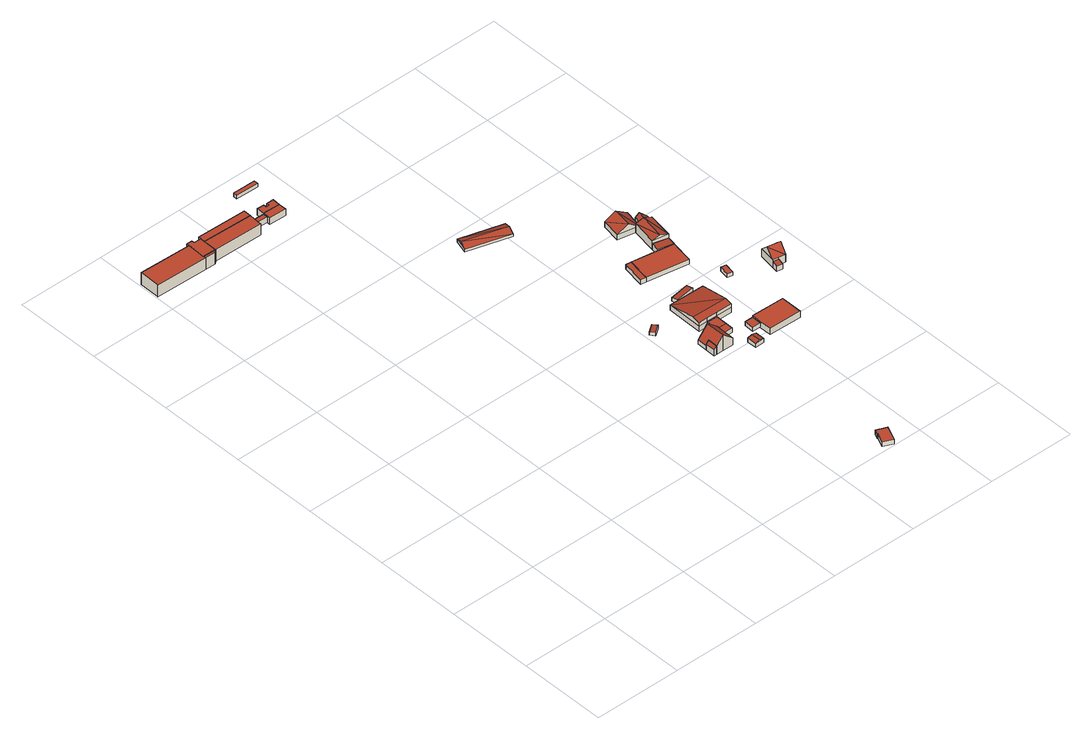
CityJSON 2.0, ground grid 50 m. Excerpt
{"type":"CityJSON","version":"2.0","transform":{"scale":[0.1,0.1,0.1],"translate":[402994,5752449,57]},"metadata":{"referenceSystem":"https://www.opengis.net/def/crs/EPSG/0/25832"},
"CityObjects":{
"building1":{"type":"Building","attributes":{"Gemeindeschluessel":"05515000","Geometrietyp2DReferenz":"3000","function":"31001_2000"},"address":[{"country":"Germany","locality":"Münster","thoroughfareNumber":"29","thoroughfareName":"Kesselfeld"}],"children":["building1-1","building1-2","building1-3","building1-4","building1-5","building1-6","building1-7","building1-8"]},
"building1-1":{"type":"BuildingPart","attributes":{"roofType":"1000","measuredHeight":7.25},"parents":["building1"],"geometry":[{"type":"Solid","lod":"2","boundaries":[[[[0,1,2,3]],[[4,5,6,7]],[[8,9,5,4]],[[10,11,9,8]],[[12,13,11,10]],[[10,8,4,7,14,3,15,16,12]],[[17,6,5,9,11,13,18,1]],[[0,3,14,19]],[[17,1,0,19]],[[17,19,14,7,6]],[[15,3,2]],[[13,12,16,18]],[[18,16,15,2,1]]]],"semantics":{"surfaces":[{"type":"WallSurface"},{"type":"RoofSurface"},{"type":"GroundSurface"},{"type":"ClosureSurface"}],"values":[[0,0,0,0,0,1,2,0,3,3,0,3,3]]}}]},
"building1-2":{"type":"BuildingPart","attributes":{"roofType":"1000","measuredHeight":7.34},"parents":["building1"],"geometry":[{"type":"Solid","lod":"2","boundaries":[[[[20,21,22,23]],[[24,25,21,20]],[[23,22,13,12,26]],[[27,24,20,23,26]],[[21,25,18,13,22]],[[25,24,27,16,18]],[[16,27,26,12]],[[18,16,12,13]]]],"semantics":{"surfaces":[{"type":"WallSurface"},{"type":"RoofSurface"},{"type":"GroundSurface"},{"type":"ClosureSurface"}],"values":[[0,0,0,1,2,3,0,3]]}}]},
"building1-3":{"type":"BuildingPart","attributes":{"roofType":"1000","measuredHeight":4.08},"parents":["building1"],"geometry":[{"type":"Solid","lod":"2","boundaries":[[[[28,29,30,31]],[[32,33,29,28]],[[34,35,33,32]],[[36,37,35,34]],[[38,39,37,36]],[[40,41,39,38]],[[31,30,42,43]],[[40,38,36,34,32,28,31,43]],[[29,33,35,37,39,41,42,30]],[[41,40,43,42]]]],"semantics":{"surfaces":[{"type":"WallSurface"},{"type":"RoofSurface"},{"type":"GroundSurface"},{"type":"ClosureSurface"}],"values":[[0,0,0,0,0,0,0,1,2,3]]}}]},
"building1-4":{"type":"BuildingPart","attributes":{"roofType":"1000","measuredHeight":4.1},"parents":["building1"],"geometry":[{"type":"Solid","lod":"2","boundaries":[[[[43,42,44,45]],[[46,47,41,40,48]],[[49,50,47,46]],[[51,52,53,50,49]],[[49,46,48,45,51]],[[41,47,50,53,42]],[[43,45,48,40]],[[41,42,43,40]],[[52,51,45,44]],[[42,53,52,44]]]],"semantics":{"surfaces":[{"type":"WallSurface"},{"type":"RoofSurface"},{"type":"GroundSurface"},{"type":"ClosureSurface"}],"values":[[0,0,0,0,1,2,0,3,0,3]]}}]},
"building1-5":{"type":"BuildingPart","attributes":{"roofType":"1000","measuredHeight":7.23},"parents":["building1"],"geometry":[{"type":"Solid","lod":"2","boundaries":[[[[7,6,54,55]],[[56,57,58,59,60]],[[61,62,57,56]],[[55,54,62,61]],[[56,60,14,7,55,61]],[[6,17,58,57,62,54]],[[19,14,60,59]],[[6,7,14,19,17]],[[58,17,19,59]]]],"semantics":{"surfaces":[{"type":"WallSurface"},{"type":"RoofSurface"},{"type":"GroundSurface"},{"type":"ClosureSurface"}],"values":[[0,0,0,0,1,2,0,3,3]]}}]},
"building1-6":{"type":"BuildingPart","attributes":{"roofType":"1000","measuredHeight":3.49},"parents":["building1"],"geometry":[{"type":"Solid","lod":"2","boundaries":[[[[63,64,53,52]],[[44,42,25,65]],[[63,52,44,65]],[[53,64,25,42]],[[42,44,52,53]],[[64,63,65,25]]]],"semantics":{"surfaces":[{"type":"WallSurface"},{"type":"RoofSurface"},{"type":"GroundSurface"},{"type":"ClosureSurface"}],"values":[[0,0,1,2,3,3]]}}]},
"building1-7":{"type":"BuildingPart","attributes":{"roofType":"2100","measuredHeight":7.36},"parents":["building1"],"geometry":[{"type":"Solid","lod":"2","boundaries":[[[[66,67,64,63,68]],[[2,1,67,66]],[[68,24,27,15,2,66]],[[18,25,64,67,1]],[[15,27,16]],[[2,15,16,18,1]],[[65,25,18,16,27,24]],[[63,65,24,68]],[[64,25,65,63]]]],"semantics":{"surfaces":[{"type":"WallSurface"},{"type":"RoofSurface"},{"type":"GroundSurface"},{"type":"ClosureSurface"}],"values":[[0,0,1,2,0,3,3,0,3]]}}]},
"building1-8":{"type":"BuildingPart","attributes":{"roofType":"1000","measuredHeight":7.09},"parents":["building1"],"geometry":[{"type":"Solid","lod":"2","boundaries":[[[[69,70,1,0]],[[71,72,70,69]],[[59,58,72,71]],[[69,0,19,59,71]],[[17,1,70,72,58]],[[59,19,17,58]],[[17,19,0,1]]]],"semantics":{"surfaces":[{"type":"WallSurface"},{"type":"RoofSurface"},{"type":"GroundSurface"},{"type":"ClosureSurface"}],"values":[[0,0,0,1,2,3,3]]}}]},
"building2":{"type":"Building","attributes":{"Gemeindeschluessel":"05515000","Geometrietyp2DReferenz":"3000","function":"51009_1610","roofType":"1000","measuredHeight":2.25},"geometry":[{"type":"Solid","lod":"2","boundaries":[[[[73,74,75,76]],[[77,78,74,73]],[[79,80,78,77]],[[76,75,80,79]],[[77,73,76,79]],[[74,78,80,75]]]],"semantics":{"surfaces":[{"type":"WallSurface"},{"type":"RoofSurface"},{"type":"GroundSurface"}],"values":[[0,0,0,0,1,2]]}}]},
"building3":{"type":"Building","attributes":{"Gemeindeschluessel":"05515000","Geometrietyp2DReferenz":"3000","function":"31001_2460","roofType":"1000","measuredHeight":2.77},"geometry":[{"type":"Solid","lod":"2","boundaries":[[[[81,82,83,84]],[[85,86,82,81]],[[87,88,86,85]],[[89,90,88,87]],[[91,92,90,89]],[[84,83,92,91]],[[89,87,85,81,84,91]],[[82,86,88,90,92,83]]]],"semantics":{"surfaces":[{"type":"WallSurface"},{"type":"RoofSurface"},{"type":"GroundSurface"}],"values":[[0,0,0,0,0,0,1,2]]}}]},
"building4":{"type":"Building","attributes":{"Gemeindeschluessel":"05515000","Geometrietyp2DReferenz":"3000","function":"51009_1610","roofType":"2100","measuredHeight":2.23},"geometry":[{"type":"Solid","lod":"2","boundaries":[[[[93,94,95,96]],[[97,98,94,93]],[[99,100,98,97]],[[96,95,100,99]],[[97,93,96,99]],[[94,98,100,95]]]],"semantics":{"surfaces":[{"type":"WallSurface"},{"type":"RoofSurface"},{"type":"GroundSurface"}],"values":[[0,0,0,0,1,2]]}}]},
"building5":{"type":"Building","attributes":{"Gemeindeschluessel":"05515000","Geometrietyp2DReferenz":"3000","function":"51009_1610","roofType":"2100","measuredHeight":5.17},"geometry":[{"type":"Solid","lod":"2","boundaries":[[[[101,102,103,104]],[[105,106,102,101]],[[107,108,106,105]],[[104,103,108,107]],[[105,101,104,107]],[[102,106,108,103]]]],"semantics":{"surfaces":[{"type":"WallSurface"},{"type":"RoofSurface"},{"type":"GroundSurface"}],"values":[[0,0,0,0,1,2]]}}]},
"building6":{"type":"Building","attributes":{"Gemeindeschluessel":"05515000","Geometrietyp2DReferenz":"3000","function":"31001_1000"},"address":[{"country":"Germany","locality":"Münster","thoroughfareNumber":"8","thoroughfareName":"Kesselfeld"}],"children":["building6-1","building6-2","building6-3"]},
"building6-1":{"type":"BuildingPart","attributes":{"roofType":"1000","measuredHeight":2.79},"parents":["building6"],"geometry":[{"type":"Solid","lod":"2","boundaries":[[[[109,110,111,112]],[[113,114,110,109]],[[113,109,112,115]],[[110,114,116,111]],[[114,113,115,116]],[[116,115,112,111]]]],"semantics":{"surfaces":[{"type":"WallSurface"},{"type":"RoofSurface"},{"type":"GroundSurface"},{"type":"ClosureSurface"}],"values":[[0,0,1,2,3,3]]}}]},
"building6-2":{"type":"BuildingPart","attributes":{"roofType":"1000","measuredHeight":2.78},"parents":["building6"],"geometry":[{"type":"Solid","lod":"2","boundaries":[[[[117,118,119,120]],[[112,111,118,117]],[[120,119,121,122]],[[115,112,117,120,122]],[[118,111,116,121,119]],[[111,112,115,116]],[[116,115,122,121]]]],"semantics":{"surfaces":[{"type":"WallSurface"},{"type":"RoofSurface"},{"type":"GroundSurface"},{"type":"ClosureSurface"}],"values":[[0,0,0,1,2,3,3]]}}]},
"building6-3":{"type":"BuildingPart","attributes":{"roofType":"3100","measuredHeight":9.51},"parents":["building6"],"geometry":[{"type":"Solid","lod":"2","boundaries":[[[[123,124,114,113,125]],[[126,127,124,123]],[[128,129,127,126]],[[130,131,129,128]],[[132,133,131,130]],[[134,135,133,132]],[[136,137,135,134]],[[138,122,121,137,136]],[[134,132,130,128,126,136]],[[123,125,139,138,136,126]],[[124,127,129,131,133,135,137,121,116,114]],[[115,122,138,139]],[[122,115,116,121]],[[113,115,139,125]],[[114,116,115,113]]]],"semantics":{"surfaces":[{"type":"WallSurface"},{"type":"RoofSurface"},{"type":"GroundSurface"},{"type":"ClosureSurface"}],"values":[[0,0,0,0,0,0,0,0,1,1,2,0,3,0,3]]}}]},
"building7":{"type":"Building","attributes":{"Gemeindeschluessel":"05515000","Geometrietyp2DReferenz":"3000","function":"31001_2740","roofType":"3100","measuredHeight":3.38},"geometry":[{"type":"Solid","lod":"2","boundaries":[[[[140,141,142,143]],[[144,145,141,140]],[[146,147,145,144]],[[143,142,147,146]],[[140,148,144]],[[146,149,143]],[[148,140,143]],[[143,149,148]],[[144,148,149]],[[149,146,144]],[[141,145,147,142]]]],"semantics":{"surfaces":[{"type":"WallSurface"},{"type":"RoofSurface"},{"type":"GroundSurface"}],"values":[[0,0,0,0,0,0,1,1,1,1,2]]}}]},
"building8":{"type":"Building","attributes":{"Gemeindeschluessel":"05515000","Geometrietyp2DReferenz":"3000","function":"31001_1310","roofType":"3100","measuredHeight":3.08},"geometry":[{"type":"Solid","lod":"2","boundaries":[[[[150,151,152,153]],[[154,155,151,150]],[[156,157,155,154]],[[153,152,157,156]],[[150,158,154]],[[156,159,153]],[[153,159,158,150]],[[154,158,159,156]],[[151,155,157,152]]]],"semantics":{"surfaces":[{"type":"WallSurface"},{"type":"RoofSurface"},{"type":"GroundSurface"}],"values":[[0,0,0,0,0,0,1,1,2]]}}]},
"building9":{"type":"Building","attributes":{"Gemeindeschluessel":"05515000","Geometrietyp2DReferenz":"3000","function":"31001_2700","roofType":"5000","measuredHeight":6.23},"geometry":[{"type":"Solid","lod":"2","boundaries":[[[[160,161,162,163]],[[164,165,161,160]],[[166,118,165,164]],[[167,119,118,166]],[[168,169,119,167]],[[163,162,169,168]],[[170,160,163]],[[163,171,170]],[[170,171,172,173,174,175]],[[175,174,166,164]],[[174,173,167,166]],[[173,172,168,167]],[[170,175,164,160]],[[172,171,163,168]],[[161,165,118,119,169,162]]]],"semantics":{"surfaces":[{"type":"WallSurface"},{"type":"RoofSurface"},{"type":"GroundSurface"}],"values":[[0,0,0,0,0,0,1,1,1,0,0,0,0,0,2]]}}]},
"building10":{"type":"Building","attributes":{"Gemeindeschluessel":"05515000","Geometrietyp2DReferenz":"3000","function":"31001_2700","roofType":"1000","measuredHeight":2.65},"geometry":[{"type":"Solid","lod":"2","boundaries":[[[[176,177,178,179]],[[180,181,177,176]],[[182,183,181,180]],[[179,178,183,182]],[[180,176,179,182]],[[177,181,183,178]]]],"semantics":{"surfaces":[{"type":"WallSurface"},{"type":"RoofSurface"},{"type":"GroundSurface"}],"values":[[0,0,0,0,1,2]]}}]},
"building11":{"type":"Building","attributes":{"Gemeindeschluessel":"05515000","Geometrietyp2DReferenz":"3000","function":"31001_2000","roofType":"2100","measuredHeight":2.23},"geometry":[{"type":"Solid","lod":"2","boundaries":[[[[184,185,186,187]],[[188,189,185,184]],[[190,191,189,188]],[[187,186,191,190]],[[188,184,187,190]],[[185,189,191,186]]]],"semantics":{"surfaces":[{"type":"WallSurface"},{"type":"RoofSurface"},{"type":"GroundSurface"}],"values":[[0,0,0,0,1,2]]}}]},
"building12":{"type":"Building","attributes":{"Gemeindeschluessel":"05515000","Geometrietyp2DReferenz":"3000","function":"51009_1610","roofType":"1000","measuredHeight":2.79},"geometry":[{"type":"Solid","lod":"2","boundaries":[[[[192,193,194,195]],[[196,197,193,192]],[[198,199,197,196]],[[195,194,199,198]],[[196,192,195,198]],[[193,197,199,194]]]],"semantics":{"surfaces":[{"type":"WallSurface"},{"type":"RoofSurface"},{"type":"GroundSurface"}],"values":[[0,0,0,0,1,2]]}}]},
"building13":{"type":"Building","attributes":{"Gemeindeschluessel":"05515000","Geometrietyp2DReferenz":"3000","function":"31001_2700","roofType":"1000","measuredHeight":3.77},"geometry":[{"type":"Solid","lod":"2","boundaries":[[[[200,201,202,203]],[[204,205,201,200]],[[206,207,205,204]],[[208,209,207,206]],[[203,202,209,208]],[[206,204,200,203,208]],[[201,205,207,209,202]]]],"semantics":{"surfaces":[{"type":"WallSurface"},{"type":"RoofSurface"},{"type":"GroundSurface"}],"values":[[0,0,0,0,0,1,2]]}}]},
"building14":{"type":"Building","attributes":{"Gemeindeschluessel":"05515000","Geometrietyp2DReferenz":"3000","function":"31001_2740","roofType":"1000","measuredHeight":2.99},"geometry":[{"type":"Solid","lod":"2","boundaries":[[[[210,193,197,211]],[[212,213,193,210]],[[214,215,213,212]],[[216,217,215,214]],[[211,197,217,216]],[[214,212,210,211,216]],[[193,213,215,217,197]]]],"semantics":{"surfaces":[{"type":"WallSurface"},{"type":"RoofSurface"},{"type":"GroundSurface"}],"values":[[0,0,0,0,0,1,2]]}}]},
"building15":{"type":"Building","attributes":{"Gemeindeschluessel":"05515000","Geometrietyp2DReferenz":"3000","function":"51009_1610","roofType":"2100","measuredHeight":3.62},"geometry":[{"type":"Solid","lod":"2","boundaries":[[[[218,213,215,219]],[[220,221,213,218]],[[222,223,221,220]],[[219,215,223,222]],[[220,218,219,222]],[[213,221,223,215]]]],"semantics":{"surfaces":[{"type":"WallSurface"},{"type":"RoofSurface"},{"type":"GroundSurface"}],"values":[[0,0,0,0,1,2]]}}]},
"building16":{"type":"Building","attributes":{"Gemeindeschluessel":"05515000","Geometrietyp2DReferenz":"3000","function":"31001_2460","roofType":"1000","measuredHeight":2.31},"geometry":[{"type":"Solid","lod":"2","boundaries":[[[[224,225,226,227]],[[228,229,225,224]],[[230,231,229,228]],[[227,226,231,230]],[[228,224,227,230]],[[225,229,231,226]]]],"semantics":{"surfaces":[{"type":"WallSurface"},{"type":"RoofSurface"},{"type":"GroundSurface"}],"values":[[0,0,0,0,1,2]]}}]},
"building17":{"type":"Building","attributes":{"Gemeindeschluessel":"05515000","Geometrietyp2DReferenz":"3000","function":"31001_1000","roofType":"3100","measuredHeight":6.86},"address":[{"country":"Germany","locality":"Münster","thoroughfareNumber":"16","thoroughfareName":"Kesselfeld"}],"geometry":[{"type":"Solid","lod":"2","boundaries":[[[[232,233,234,235]],[[236,237,233,232]],[[238,239,237,236]],[[240,241,239,238]],[[242,243,241,240]],[[235,234,243,242]],[[244,245,235]],[[235,242,244]],[[238,236,232,245]],[[245,244,246,238]],[[246,240,238]],[[246,244,242,240]],[[245,232,235]],[[233,237,239,241,243,234]]]],"semantics":{"surfaces":[{"type":"WallSurface"},{"type":"RoofSurface"},{"type":"GroundSurface"}],"values":[[0,0,0,0,0,0,1,1,1,1,0,0,0,2]]}}]},
"building18":{"type":"Building","attributes":{"Gemeindeschluessel":"05515000","Geometrietyp2DReferenz":"3000","function":"31001_2000"},"children":["building18-1","building18-2"]},
"building18-1":{"type":"BuildingPart","attributes":{"roofType":"3100","measuredHeight":7.28},"parents":["building18"],"geometry":[{"type":"Solid","lod":"2","boundaries":[[[[247,237,239,248]],[[249,250,237,247]],[[251,252,250,249]],[[247,253,249]],[[248,254,255,256,253,247]],[[249,253,256,257,258,251]],[[237,250,252,239]],[[252,251,248,239]],[[255,259,257,256]],[[254,248,251,258]],[[259,255,254,258,257]]]],"semantics":{"surfaces":[{"type":"WallSurface"},{"type":"RoofSurface"},{"type":"GroundSurface"},{"type":"ClosureSurface"}],"values":[[0,0,0,0,1,1,2,3,0,3,3]]}}]},
"building18-2":{"type":"BuildingPart","attributes":{"roofType":"3100","measuredHeight":7.07},"parents":["building18"],"geometry":[{"type":"Solid","lod":"2","boundaries":[[[[260,261,252,251,262]],[[263,264,261,260]],[[265,241,264,263]],[[260,266,263]],[[260,262,257,259]],[[259,266,260]],[[266,259,255,265]],[[265,263,266]],[[261,264,241,239,252]],[[258,262,251]],[[241,265,254,248,239]],[[252,239,248,251]],[[248,254,258,251]],[[254,265,255]],[[262,258,257]],[[257,258,254,255,259]]]],"semantics":{"surfaces":[{"type":"WallSurface"},{"type":"RoofSurface"},{"type":"GroundSurface"},{"type":"ClosureSurface"}],"values":[[0,0,0,0,1,1,1,1,2,0,0,3,3,0,0,3]]}}]},
"building19":{"type":"Building","attributes":{"Gemeindeschluessel":"05515000","Geometrietyp2DReferenz":"3000","function":"31001_1000"},"address":[{"country":"Germany","locality":"Münster","thoroughfareNumber":"14","thoroughfareName":"Kesselfeld"}],"children":["building19-1","building19-2"]},
"building19-1":{"type":"BuildingPart","attributes":{"roofType":"3100","measuredHeight":9.19},"parents":["building19"],"geometry":[{"type":"Solid","lod":"2","boundaries":[[[[267,268,269,270]],[[271,272,268,267]],[[273,274,272,271]],[[275,276,277,274,273]],[[278,279,280,281,282]],[[270,269,279,278]],[[283,270,278,284]],[[285,284,278]],[[284,285,271]],[[282,275,273,271,285]],[[283,284,271,267]],[[283,267,270]],[[278,282,285]],[[268,272,274,277,280,279,269]],[[276,275,282,281]],[[280,277,276,281]]]],"semantics":{"surfaces":[{"type":"WallSurface"},{"type":"RoofSurface"},{"type":"GroundSurface"},{"type":"ClosureSurface"}],"values":[[0,0,0,0,0,0,1,1,1,1,0,0,0,2,0,3]]}}]},
"building19-2":{"type":"BuildingPart","attributes":{"roofType":"2100","measuredHeight":3.72},"parents":["building19"],"geometry":[{"type":"Solid","lod":"2","boundaries":[[[[281,280,286,287]],[[288,289,277,276]],[[287,286,289,288]],[[276,281,287,288]],[[280,277,289,286]],[[280,281,276,277]]]],"semantics":{"surfaces":[{"type":"WallSurface"},{"type":"RoofSurface"},{"type":"GroundSurface"},{"type":"ClosureSurface"}],"values":[[0,0,0,1,2,3]]}}]}
},
"vertices":[
[378,3117,78],[378,3117,7],[378,3117,77],[378,3117,79],[308,3238,79],[308,3238,7],[308,3222,7],[308,3222,79],[340,3237,79],[340,3237,7],[340,3222,79],[340,3222,7],[380,3221,79],[380,3221,7],[305,3119,79],[379,3171,79],[380,3194,79],[305,3119,7],[380,3194,7],[305,3119,78],
[665,3229,80],[665,3229,7],[381,3236,7],[381,3236,80],[664,3185,80],[664,3185,7],[380,3221,80],[380,3194,80],
[787,3225,47],[787,3225,7],[747,3227,7],[747,3227,47],[787,3210,47],[787,3210,7],[804,3209,47],[804,3209,7],[805,3225,47],[805,3225,7],[845,3224,47],[845,3224,7],[843,3180,47],[843,3180,7],[746,3183,7],[746,3183,47],
[746,3183,42],[746,3183,48],[842,3135,48],[842,3135,7],[843,3180,48],[745,3138,48],[745,3138,7],[745,3156,48],[745,3156,42],[745,3156,7],
[11,3230,7],[11,3230,79],[8,3111,79],[8,3111,7],[305,3103,7],[305,3103,78],[305,3103,79],[8,3113,79],[8,3113,7],
[663,3159,42],[663,3159,7],[664,3185,42],
[662,3110,77],[662,3110,7],[663,3159,79],
[378,3114,78],[378,3114,7],[365,3102,78],[365,3102,7],
[886,3401,27],[886,3401,5],[757,3403,5],[757,3403,27],[886,3376,27],[886,3376,5],[756,3379,27],[756,3379,5],
[1811,83,40],[1811,83,12],[1787,24,12],[1787,24,40],[1809,84,40],[1809,84,12],[1819,110,40],[1819,110,12],[1877,86,40],[1877,86,12],[1842,1,40],[1842,1,12],
[1585,1361,30],[1585,1361,8],[1567,1385,8],[1567,1385,28],[1540,1328,30],[1540,1328,8],[1522,1352,28],[1522,1352,8],
[1659,1091,65],[1659,1091,13],[1643,1091,13],[1643,1091,48],[1658,1035,65],[1658,1035,13],[1642,1035,48],[1642,1035,13],
[1818,1099,40],[1818,1099,12],[1819,1145,12],[1819,1145,40],[1760,1101,40],[1760,1101,12],[1761,1146,40],[1761,1146,12],
[1820,1209,40],[1820,1209,12],[1759,1211,12],[1759,1211,40],[1758,1146,12],[1758,1146,40],
[1759,1033,57],[1759,1033,12],[1760,1101,57],[1701,1034,107],[1701,1034,12],[1658,1035,57],[1658,1035,12],[1659,1091,57],[1659,1091,12],[1643,1091,37],[1643,1091,12],[1644,1148,37],[1644,1148,12],[1703,1147,107],[1703,1147,12],[1758,1146,60],[1761,1146,57],
[1550,2383,24],[1550,2383,7],[1309,2454,7],[1309,2454,24],[1527,2304,24],[1527,2304,7],[1286,2375,24],[1286,2375,7],[1538,2343,40],[1298,2414,40],
[1825,1001,37],[1825,1001,14],[1825,946,14],[1825,946,37],[1879,1002,37],[1879,1002,14],[1879,947,37],[1879,947,14],[1852,1001,45],[1852,947,45],
[1916,1412,44],[1916,1412,12],[1713,1416,12],[1713,1416,44],[1911,1208,44],[1911,1208,12],[1820,1209,44],[1759,1211,44],[1709,1211,44],[1709,1211,12],[1912,1248,74],[1710,1252,74],[1709,1211,66],[1759,1211,66],[1820,1209,66],[1911,1208,66],
[1894,1040,39],[1894,1040,13],[1940,1039,13],[1940,1039,39],[1896,1095,39],[1896,1095,13],[1942,1094,39],[1942,1094,13],
[1879,1441,35],[1879,1441,12],[1872,1477,12],[1872,1477,32],[1769,1424,35],[1769,1424,12],[1763,1459,32],[1763,1459,12],
[1788,1770,38],[1788,1770,10],[1759,1774,10],[1759,1774,38],[1765,1641,38],[1765,1641,10],[1736,1646,38],[1736,1646,10],
[1940,1039,50],[1940,1039,12],[1939,970,12],[1939,970,50],[1942,1094,50],[1942,1094,12],[2128,1090,50],[2128,1090,12],[2126,966,50],[2126,966,12],
[1788,1770,40],[1765,1641,40],[1935,1744,40],[1935,1744,10],[2024,1728,40],[2024,1728,10],[2001,1599,40],[2001,1599,10],
[1935,1744,46],[2024,1728,41],[1944,1793,46],[1944,1793,10],[2033,1777,41],[2033,1777,10],
[2108,1460,32],[2108,1460,9],[2078,1465,9],[2078,1465,32],[2097,1402,32],[2097,1402,9],[2068,1408,32],[2068,1408,9],
[2012,2043,39],[2012,2043,9],[1889,2065,9],[1889,2065,39],[2000,1973,39],[2000,1973,9],[1992,1933,39],[1992,1933,9],[1970,1937,39],[1970,1937,9],[1870,1955,39],[1870,1955,9],[1931,1944,78],[1951,2054,78],[1970,1937,53],
[2000,1973,61],[1992,1933,61],[2066,1961,40],[2066,1961,9],[2059,1922,40],[2059,1922,9],[2022,1969,82],[1994,1933,63],[2011,1930,79],[2014,1929,82],[2018,1929,78],[2034,1926,63],[2014,1930,80],
[2033,1777,63],[2033,1777,9],[2059,1922,63],[1944,1793,63],[1944,1793,9],[1970,1937,63],[1988,1785,80],
[2358,1377,58],[2358,1377,12],[2361,1397,12],[2361,1397,58],[2345,1304,58],[2345,1304,12],[2343,1304,58],[2343,1304,12],[2305,1310,58],[2305,1310,50],[2305,1310,12],[2287,1410,58],[2287,1410,12],[2271,1316,12],[2271,1316,50],[2271,1316,58],[2358,1377,78],[2353,1350,104],[2279,1363,104],
[2265,1281,12],[2265,1281,43],[2299,1275,43],[2299,1275,12]
]}
